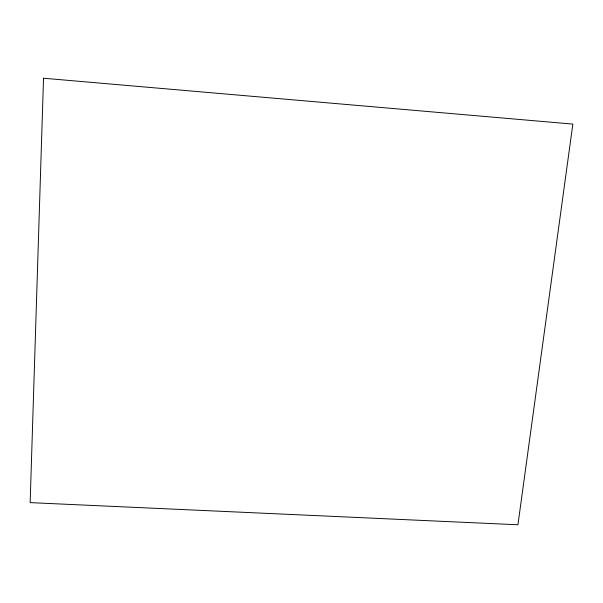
<?xml version="1.0" encoding="UTF-8"?>
<svg xmlns="http://www.w3.org/2000/svg" width="603" height="603" viewBox="0 0 603 603"><rect width="100%" height="100%" fill="white"/><g stroke="black" fill="none" stroke-linecap="round" stroke-linejoin="round"><path stroke-width="0.9" d="M43.529 78.224L30.15 502.631L517.939 524.776L572.85 124.097L43.529 78.224"/></g></svg>
